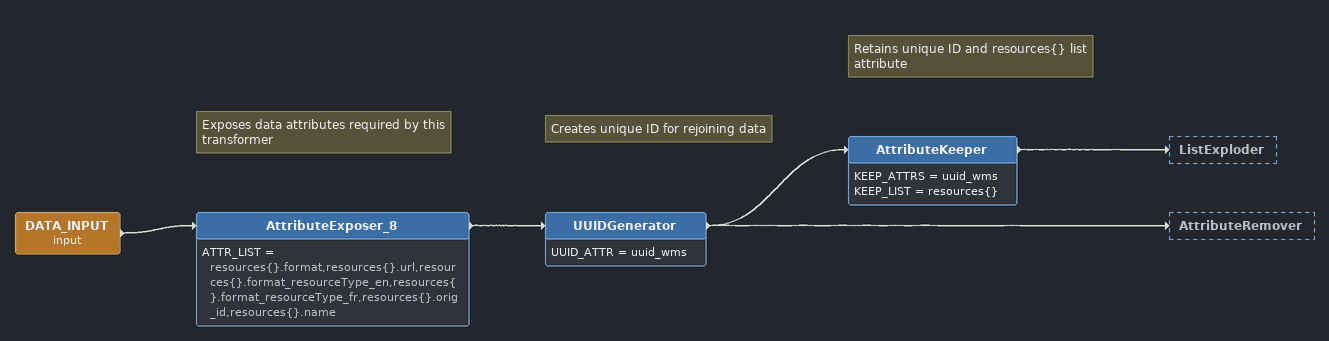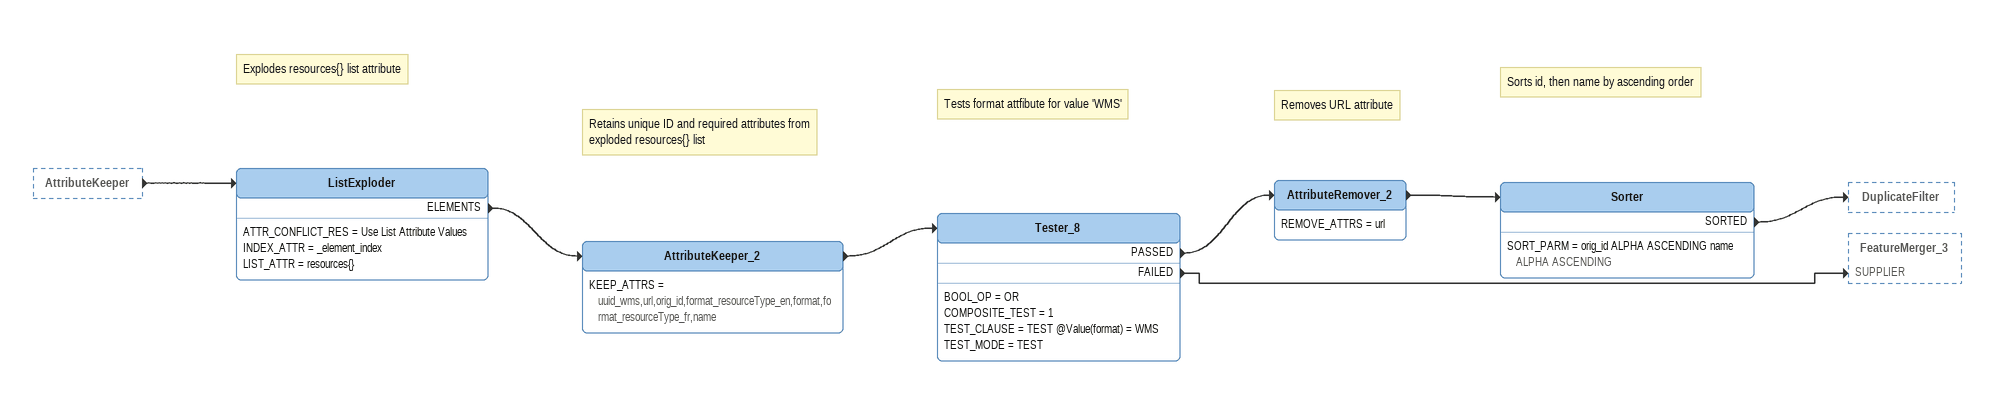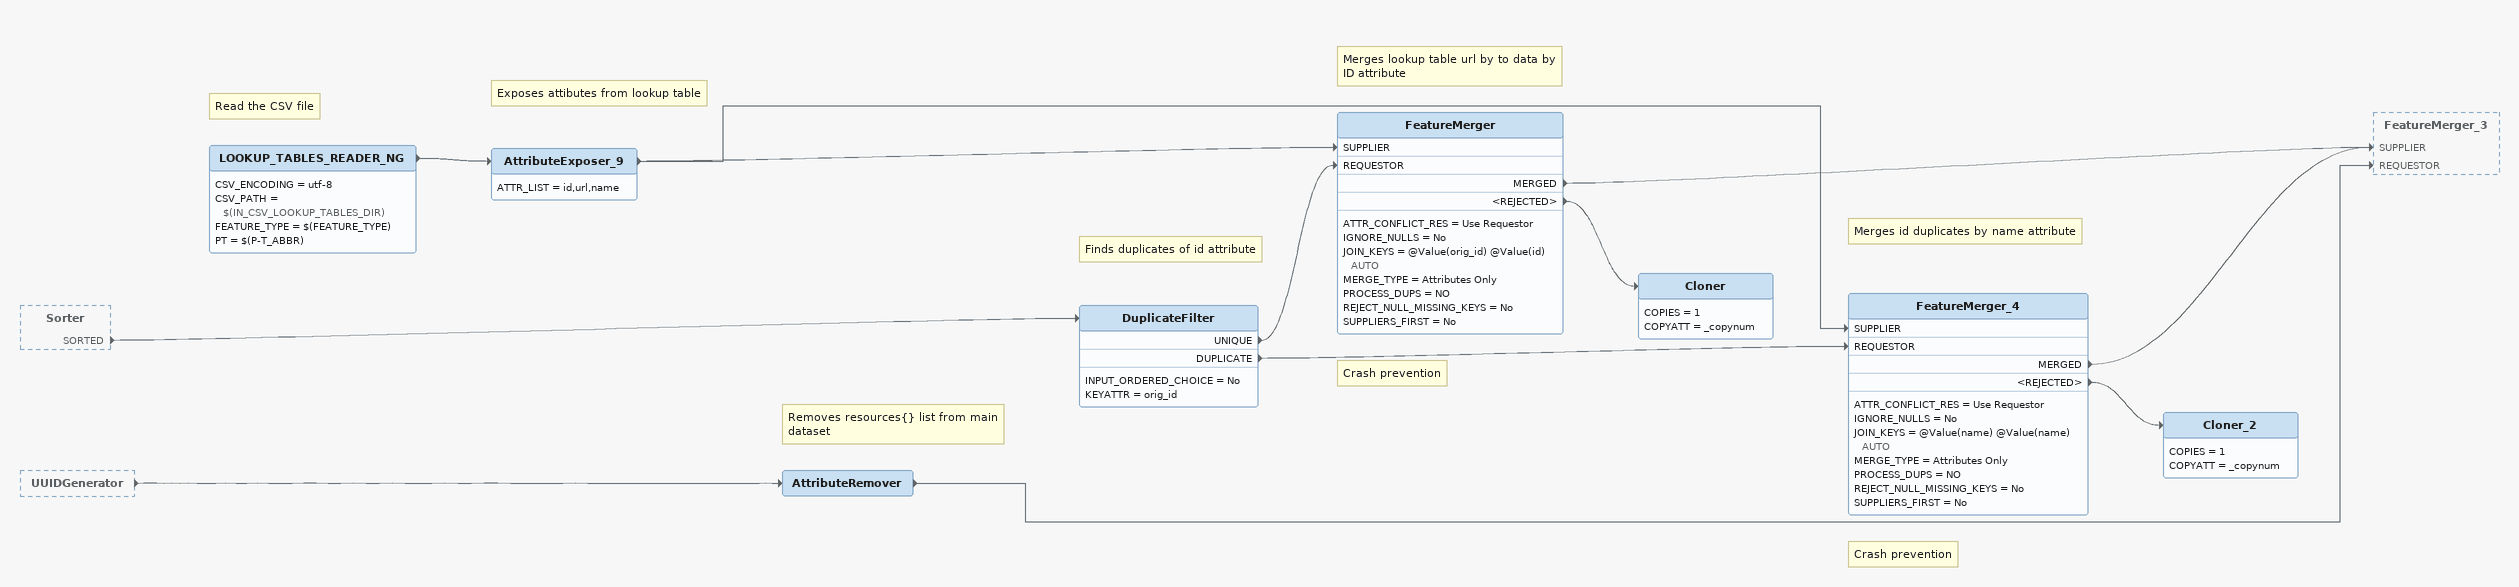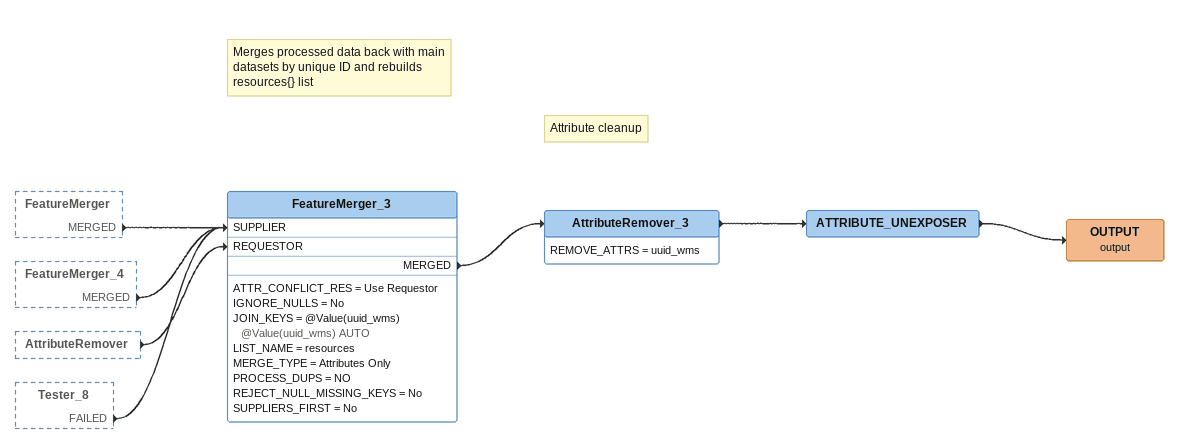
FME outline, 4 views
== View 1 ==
DATA_INPUT (input)
    -> AttributeExposer_8
Note: Exposes data attributes required by this transformer
AttributeExposer_8
    ATTR_LIST = resources{}.format,resources{}.url,resources{}.format_resourceType_en,resources{}.format_resourceType_fr,resources{}.orig_id,resources{}.name
    -> UUIDGenerator
Note: Creates unique ID for rejoining data
UUIDGenerator
    UUID_ATTR = uuid_wms
    -> AttributeKeeper
    -> AttributeRemover
Note: Retains unique ID and resources{} list attribute
AttributeKeeper
    KEEP_ATTRS = uuid_wms
    KEEP_LIST = resources{}
    -> ListExploder

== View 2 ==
AttributeKeeper [outside]
    -> ListExploder
Note: Explodes resources{} list attribute
ListExploder
    ATTR_CONFLICT_RES = Use List Attribute Values
    INDEX_ATTR = _element_index
    LIST_ATTR = resources{}
    ELEMENTS -> AttributeKeeper_2
Note: Retains unique ID and required attributes from exploded resources{} list
AttributeKeeper_2
    KEEP_ATTRS = uuid_wms,url,orig_id,format_resourceType_en,format,format_resourceType_fr,name
    -> Tester_8
Note: Tests format attfibute for value 'WMS'
Tester_8
    BOOL_OP = OR
    COMPOSITE_TEST = 1
    TEST_CLAUSE = TEST @Value(format) = WMS
    TEST_MODE = TEST
    PASSED -> AttributeRemover_2
    FAILED -> FeatureMerger_3 [SUPPLIER]
Note: Removes URL attribute
AttributeRemover_2
    REMOVE_ATTRS = url
    -> Sorter
Note: Sorts id, then name by ascending order
Sorter
    SORT_PARM = orig_id ALPHA ASCENDING name ALPHA ASCENDING
    SORTED -> DuplicateFilter

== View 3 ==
Sorter [outside]
    SORTED -> DuplicateFilter
UUIDGenerator [outside]
    -> AttributeRemover
Note: Finds duplicates of id attribute
DuplicateFilter
    INPUT_ORDERED_CHOICE = No
    KEYATTR = orig_id
    UNIQUE -> FeatureMerger [REQUESTOR]
    DUPLICATE -> FeatureMerger_4 [REQUESTOR]
Note: Removes resources{} list from main dataset
AttributeRemover
    -> FeatureMerger_3 [REQUESTOR]
Note: Read the CSV file
LOOKUP_TABLES_READER_NG
    CSV_ENCODING = utf-8
    CSV_PATH = $(IN_CSV_LOOKUP_TABLES_DIR)
    FEATURE_TYPE = $(FEATURE_TYPE)
    PT = $(P-T_ABBR)
    -> AttributeExposer_9
Note: Exposes attibutes from lookup table
AttributeExposer_9
    ATTR_LIST = id,url,name
    -> FeatureMerger [SUPPLIER]
    -> FeatureMerger_4 [SUPPLIER]
Note: Merges lookup table url by to data by ID attribute
FeatureMerger
    ATTR_CONFLICT_RES = Use Requestor
    IGNORE_NULLS = No
    JOIN_KEYS = @Value(orig_id) @Value(id) AUTO
    MERGE_TYPE = Attributes Only
    PROCESS_DUPS = NO
    REJECT_NULL_MISSING_KEYS = No
    SUPPLIERS_FIRST = No
    MERGED -> FeatureMerger_3 [SUPPLIER]
    <REJECTED> -> Cloner
Note: Crash prevention
Cloner
    COPIES = 1
    COPYATT = _copynum
Note: Merges id duplicates by name attribute
FeatureMerger_4
    ATTR_CONFLICT_RES = Use Requestor
    IGNORE_NULLS = No
    JOIN_KEYS = @Value(name) @Value(name) AUTO
    MERGE_TYPE = Attributes Only
    PROCESS_DUPS = NO
    REJECT_NULL_MISSING_KEYS = No
    SUPPLIERS_FIRST = No
    MERGED -> FeatureMerger_3 [SUPPLIER]
    <REJECTED> -> Cloner_2
Note: Crash prevention
Cloner_2
    COPIES = 1
    COPYATT = _copynum

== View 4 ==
FeatureMerger [outside]
    MERGED -> FeatureMerger_3 [SUPPLIER]
FeatureMerger_4 [outside]
    MERGED -> FeatureMerger_3 [SUPPLIER]
AttributeRemover [outside]
    -> FeatureMerger_3 [REQUESTOR]
Tester_8 [outside]
    FAILED -> FeatureMerger_3 [SUPPLIER]
Note: Merges processed data back with main datasets by unique ID and rebuilds resources{} list
FeatureMerger_3
    ATTR_CONFLICT_RES = Use Requestor
    IGNORE_NULLS = No
    JOIN_KEYS = @Value(uuid_wms) @Value(uuid_wms) AUTO
    LIST_NAME = resources
    MERGE_TYPE = Attributes Only
    PROCESS_DUPS = NO
    REJECT_NULL_MISSING_KEYS = No
    SUPPLIERS_FIRST = No
    MERGED -> AttributeRemover_3
Note: Attribute cleanup
AttributeRemover_3
    REMOVE_ATTRS = uuid_wms
    -> ATTRIBUTE_UNEXPOSER
ATTRIBUTE_UNEXPOSER
    -> OUTPUT (output)
OUTPUT (output)
